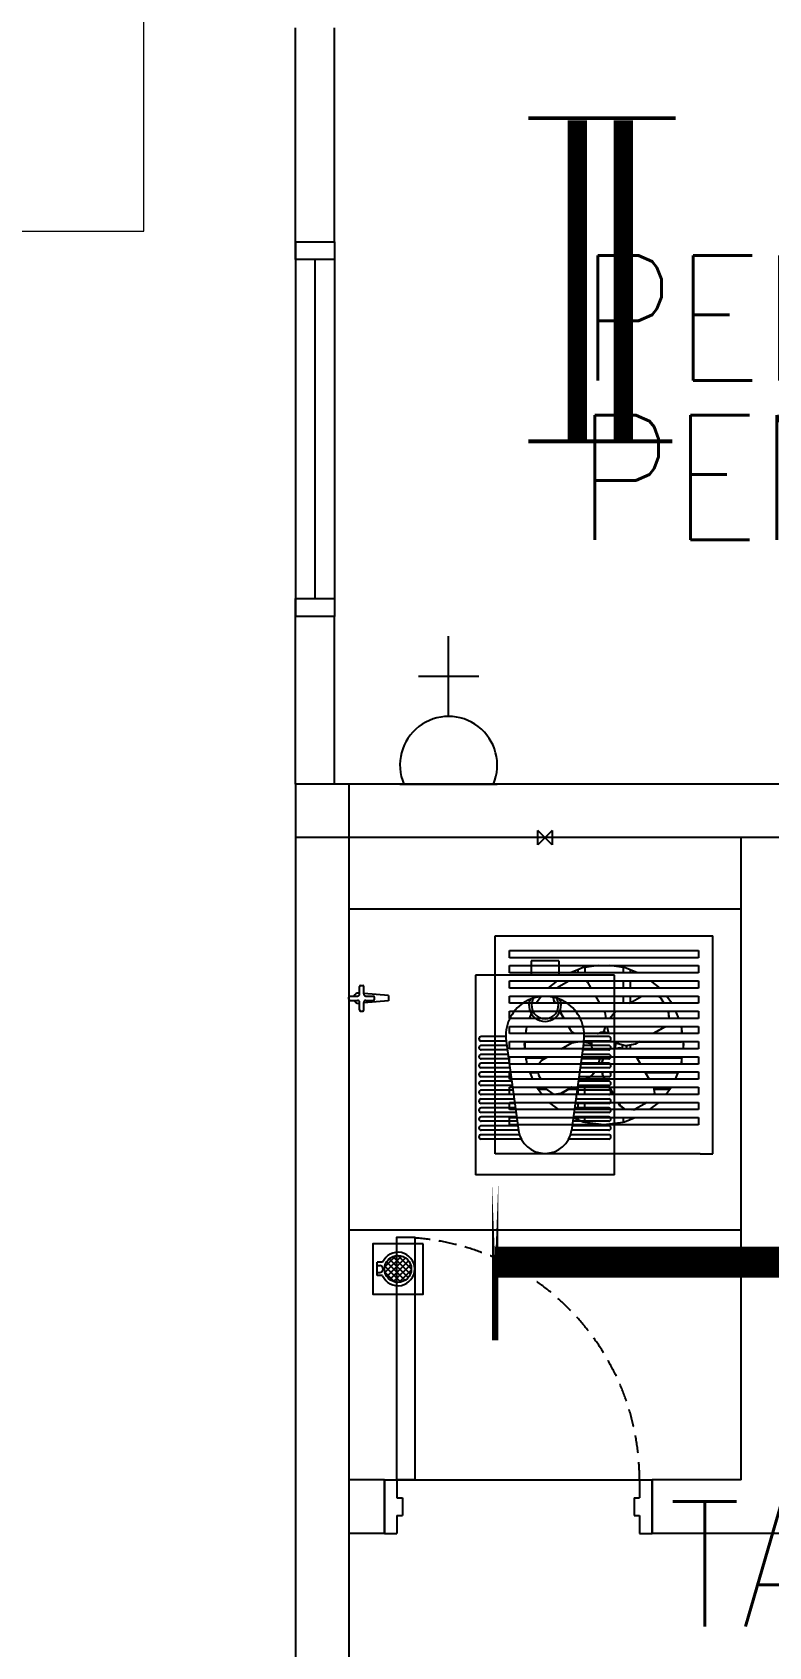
# Model space of a CAD drawing. Header units: inches. Extents: x 16928 to 514628, y -1471 to 241387.
# Drawn here: x 312130 to 314195, y 30888 to 35413 of the extents above; entities that cross this region are included whole.
import ezdxf
from ezdxf.enums import TextEntityAlignment as Align

# ---------------------------------------------------------------- set-up
doc = ezdxf.new("R2010")
doc.units = ezdxf.units.IN
doc.header["$MEASUREMENT"] = 0
doc.linetypes.add('DASHED', pattern=[0.75, 0.5, -0.25])
doc.layers.add('1', color=8, linetype='Continuous', lineweight=9)
doc.layers.add('t3', color=8, linetype='Continuous', lineweight=25)
for name, color, linetype in [('DOOR', 2, 'Continuous'), ('Edges', 7, 'Continuous'), ('ELECT', 6, 'Continuous'), ('FITTING', 8, 'Continuous'), ('FIXT', 8, 'Continuous'), ('LW', 2, 'Continuous'), ('ORIGIN', 8, 'Continuous'), ('partition', 8, 'Continuous'), ('SAN', 8, 'Continuous'), ('SANITARY', 8, 'Continuous'), ('WALL', 1, 'Continuous'), ('WIN', 9, 'Continuous')]:
    doc.layers.add(name, color=color, linetype=linetype)
doc.styles.add('LAILA', font='romans.shx', dxfattribs={"width": 0.85})

# ---------------------------------------------------------------- blocks, each defined once
blk = doc.blocks.new('Dp750')
at = {"layer": 'DOOR', "color": 1}
for p, q in [((0, 150), (0, 0)), ((0, 150), (0, 0)), ((750, 150), (750, 0)), ((750, 150), (750, 0))]:
    blk.add_line(p, q, dxfattribs=at)
at = {"layer": 'DOOR'}
for p, q in [((0, 150), (35, 150)), ((35, 150), (35, 100)), ((715, 150), (750, 150)), ((715, 150), (715, 100)), ((35, 100), (50, 100)), ((50, 100), (50, 50)), ((700, 100), (700, 50)), ((700, 100), (715, 100)), ((35, 50), (50, 50)), ((35, 50), (35, 0)), ((700, 50), (715, 50)), ((715, 50), (715, 0)), ((0, 0), (35, 0)), ((715, 0), (750, 0))]:
    blk.add_line(p, q, dxfattribs=at)
blk.add_lwpolyline([(35, 150), (35, 830), (85, 830), (85, 150)], close=True, dxfattribs=at)
at = {"layer": 'DOOR', "color": 9, "linetype": 'DASHED', "ltscale": 100}
blk.add_arc((35, 150), 680, 360, 85.7833, dxfattribs=at)
blk = doc.blocks.new('TAB')
at = {"layer": 'FIXT'}
for p, q in [((-186, 12.5), (-70, 22.2)), ((-186, -12.5), (-186, 12.5)), ((-120, 5), (-120, -5)), ((-80, 10), (-115, 10)), ((-70, 55), (-70, 20)), ((-55, 60), (-65, 60)), ((-50, 55), (-50, 20)), ((-50, 23.8), (-46, 24.2)), ((-5, 10), (-40, 10)), ((0, 5), (0, -5)), ((-186, -12.5), (-70, -22.2)), ((-80, -10), (-115, -10)), ((-70, -20), (-70, -55)), ((-55, -60), (-65, -60)), ((-50, -20), (-50, -55)), ((-50, -23.8), (-46, -24.2)), ((-5, -10), (-40, -10))]:
    blk.add_line(p, q, dxfattribs=at)
for centre, radius, start, end in [((-115, 5), 5, 90, 180), ((-80, 20), 10, 270, 0), ((-65, 55), 5, 90, 180), ((-55, 55), 5, 0, 90), ((-40, 20), 10, 180, 270), ((-46, 0), 24.2, 24.44334, 90), ((-5, 5), 5, 0, 90), ((-115, -5), 5, 180, 270), ((-80, -20), 10, 0, 90), ((-65, -55), 5, 180, 270), ((-55, -55), 5, 270, 0), ((-40, -20), 10, 90, 180), ((-46, 0), 24.2, 270, 335.55666), ((-5, -5), 5, 270, 0)]:
    blk.add_arc(centre, radius, start, end, dxfattribs=at)
blk = doc.blocks.new('TAP1-P')
at = {"layer": 'FIXT', "rotation": 90}
blk.add_blockref('TAB', (0, 0), dxfattribs=at)
blk = doc.blocks.new('TAP(C)')
at = {"layer": 'WALL', "xscale": -0.599999999973992, "yscale": 0.5999999999767169, "zscale": 0.5999999999999999, "rotation": 269.9999000484524}
blk.add_blockref('TAP1-P', (0, 0), dxfattribs=at)
blk = doc.blocks.new('*X50')
at = {"color": 0}
for p, q in [((89.8532, 61.1977), (89.9009, 61.2454)), ((89.8534, 61.2155), (89.8831, 61.2453)), ((89.9319, 61.2122), (89.8981, 61.2459)), ((89.8892, 61.1665), (89.8524, 61.2033)), ((89.905, 61.1684), (89.8544, 61.219)), ((89.8584, 61.1852), (89.9135, 61.2403)), ((89.9165, 61.1745), (89.8605, 61.2306)), ((89.8666, 61.1757), (89.9229, 61.2321)), ((89.9252, 61.1836), (89.8695, 61.2392)), ((89.8777, 61.1691), (89.9295, 61.221)), ((89.9308, 61.1956), (89.8815, 61.2449)), ((89.8926, 61.1664), (89.9323, 61.2061))]:
    blk.add_line(p, q, dxfattribs=at)
blk = doc.blocks.new('ZPO')
at = {"layer": 'ORIGIN'}
for p, q in [((-20, 20), (-20, -20)), ((-20, 20), (20, -20)), ((-20, -20), (20, 20)), ((20, -20), (20, 20))]:
    blk.add_line(p, q, dxfattribs=at)
blk = doc.blocks.new('*X51')
at = {"color": 0}
for p, q in [((89.8532, 61.1977), (89.9009, 61.2454)), ((89.8534, 61.2155), (89.8831, 61.2453)), ((89.9319, 61.2122), (89.8981, 61.2459)), ((89.8892, 61.1665), (89.8524, 61.2033)), ((89.905, 61.1684), (89.8544, 61.219)), ((89.8584, 61.1852), (89.9135, 61.2403)), ((89.9165, 61.1745), (89.8605, 61.2306)), ((89.8666, 61.1757), (89.9229, 61.2321)), ((89.9252, 61.1836), (89.8695, 61.2392)), ((89.8777, 61.1691), (89.9295, 61.221)), ((89.9308, 61.1956), (89.8815, 61.2449)), ((89.8926, 61.1664), (89.9323, 61.2061))]:
    blk.add_line(p, q, dxfattribs=at)
blk = doc.blocks.new('Exhaust Fan 8-Inch fr')
at = {"layer": 'Edges'}
for p, q in [((-5.906, 7.267), (5.906, 7.267)), ((-5.906, -4.544), (-5.906, 7.267)), ((5.906, -4.544), (5.906, 7.267)), ((-5.118, 6.081), (-5.118, 6.475)), ((-5.118, 6.475), (5.118, 6.475)), ((5.118, 6.475), (5.118, 6.081)), ((5.118, 6.081), (-5.118, 6.081)), ((-5.118, 5.258), (-5.118, 5.651)), ((-5.118, 5.651), (-0.309, 5.651)), ((-1.813, 5.258), (-5.118, 5.258)), ((-1.427, 5.418), (-1.813, 5.258)), ((-1.427, 5.258), (-1.813, 5.258)), ((-1.121, 5.545), (-1.427, 5.418)), ((-1.427, 5.418), (-1.427, 5.258)), ((-1.034, 5.258), (-1.427, 5.258)), ((-1.034, 5.556), (-1.121, 5.545)), ((-0.309, 5.651), (-1.034, 5.556)), ((-1.034, 5.556), (-1.034, 5.258)), ((1.034, 5.258), (-1.034, 5.258)), ((-0.309, 5.651), (0.309, 5.651)), ((1.034, 5.556), (0.309, 5.651)), ((0.309, 5.651), (5.118, 5.651)), ((1.034, 5.556), (1.034, 5.258)), ((1.121, 5.545), (1.034, 5.556)), ((1.427, 5.258), (1.034, 5.258)), ((1.427, 5.418), (1.121, 5.545)), ((1.427, 5.418), (1.427, 5.258)), ((1.813, 5.258), (1.427, 5.418)), ((1.813, 5.258), (1.427, 5.258)), ((5.118, 5.258), (1.813, 5.258)), ((5.118, 5.651), (5.118, 5.258)), ((-5.118, 4.434), (-5.118, 4.828)), ((-5.118, 4.828), (-2.535, 4.828)), ((-3.049, 4.434), (-5.118, 4.434)), ((-2.535, 4.828), (-3.049, 4.434)), ((-2.516, 4.434), (-3.049, 4.434)), ((-2.535, 4.828), (-1.91, 4.828)), ((-2.516, 4.434), (-2.464, 4.508)), ((-2.509, 4.434), (-2.516, 4.434)), ((-2.509, 4.434), (-2.452, 4.515)), ((-0.715, 4.434), (-2.509, 4.434)), ((-2.452, 4.515), (-2.464, 4.508)), ((-2.452, 4.515), (-1.91, 4.828)), ((-1.91, 4.828), (-0.993, 4.828)), ((-0.902, 4.758), (-0.993, 4.828)), ((-0.993, 4.828), (1.034, 4.828)), ((-0.902, 4.758), (-0.715, 4.434)), ((1.034, 4.434), (-0.715, 4.434)), ((1.034, 4.828), (1.034, 4.434)), ((1.034, 4.828), (1.427, 4.828)), ((1.427, 4.434), (1.034, 4.434)), ((1.427, 4.828), (1.427, 4.434)), ((1.427, 4.828), (2.535, 4.828)), ((3.049, 4.434), (1.427, 4.434)), ((3.049, 4.434), (2.535, 4.828)), ((2.535, 4.828), (5.118, 4.828)), ((5.118, 4.434), (3.049, 4.434)), ((5.118, 4.828), (5.118, 4.434)), ((-5.118, 3.611), (-5.118, 4.004)), ((-5.118, 4.004), (-3.384, 4.004)), ((-3.686, 3.611), (-5.118, 3.611)), ((-3.384, 4.004), (-3.686, 3.611)), ((-2.652, 3.611), (-3.686, 3.611)), ((-3.384, 4.004), (-2.749, 4.004)), ((-2.711, 3.714), (-2.749, 4.004)), ((-2.749, 4.004), (-2.736, 4.004)), ((-2.699, 3.72), (-2.736, 4.004)), ((-2.736, 4.004), (-0.467, 4.004)), ((-2.699, 3.72), (-2.711, 3.714)), ((-2.652, 3.611), (-2.711, 3.714)), ((-2.636, 3.611), (-2.699, 3.72)), ((-2.636, 3.611), (-2.652, 3.611)), ((-0.24, 3.611), (-2.636, 3.611)), ((-0.467, 4.004), (-0.24, 3.611)), ((-0.467, 4.004), (1.034, 4.004)), ((1.034, 3.611), (-0.24, 3.611)), ((1.034, 4.004), (1.034, 3.611)), ((1.034, 4.004), (1.427, 4.004)), ((1.37, 3.611), (1.034, 3.611)), ((1.37, 3.611), (1.427, 3.644)), ((3.24, 3.611), (1.37, 3.611)), ((1.427, 4.004), (1.427, 3.644)), ((1.427, 3.644), (2.052, 4.004)), ((1.427, 4.004), (2.052, 4.004)), ((2.052, 4.004), (2.917, 4.004)), ((2.917, 4.004), (3.078, 3.892)), ((2.917, 4.004), (3.384, 4.004)), ((3.078, 3.892), (3.24, 3.611)), ((3.686, 3.611), (3.24, 3.611)), ((3.686, 3.611), (3.384, 4.004)), ((3.384, 4.004), (5.118, 4.004)), ((5.118, 3.611), (3.686, 3.611)), ((5.118, 4.004), (5.118, 3.611)), ((-5.118, 2.787), (-5.118, 3.181)), ((-5.118, 3.181), (-3.894, 3.181)), ((-4.057, 2.787), (-5.118, 2.787)), ((-3.894, 3.181), (-4.057, 2.787)), ((-2.176, 2.787), (-4.057, 2.787)), ((-3.894, 3.181), (-2.403, 3.181)), ((-2.176, 2.787), (-2.403, 3.181)), ((-2.403, 3.181), (-2.388, 3.181)), ((-2.16, 2.787), (-2.388, 3.181)), ((-2.388, 3.181), (0.009, 3.181)), ((-2.16, 2.787), (-2.176, 2.787)), ((0.098, 2.787), (-2.16, 2.787)), ((0.009, 3.181), (0.04, 3.126)), ((0.009, 3.181), (0.639, 3.181)), ((0.04, 3.126), (0.098, 2.787)), ((0.313, 2.787), (0.098, 2.787)), ((0.639, 3.181), (0.313, 2.787)), ((3.537, 2.787), (0.313, 2.787)), ((0.639, 3.181), (3.488, 3.181)), ((3.488, 3.181), (3.505, 3.152)), ((3.488, 3.181), (3.894, 3.181)), ((3.537, 2.787), (3.505, 3.152)), ((3.505, 3.152), (3.512, 3.141)), ((3.543, 2.787), (3.512, 3.141)), ((3.543, 2.787), (3.537, 2.787)), ((4.057, 2.787), (3.543, 2.787)), ((4.057, 2.787), (3.894, 3.181)), ((3.894, 3.181), (5.118, 3.181)), ((5.118, 2.787), (4.057, 2.787)), ((5.118, 3.181), (5.118, 2.787)), ((-5.118, 1.964), (-5.118, 2.357)), ((-5.118, 2.357), (-4.2, 2.357)), ((-4.251, 1.964), (-5.118, 1.964)), ((-4.224, 2.174), (-4.251, 1.964)), ((-4.224, 1.964), (-4.251, 1.964)), ((-4.2, 2.357), (-4.224, 2.174)), ((-4.224, 1.964), (-4.224, 2.174)), ((-1.626, 1.964), (-4.224, 1.964)), ((-4.2, 2.357), (-1.928, 2.357)), ((-1.769, 2.082), (-1.928, 2.357)), ((-1.928, 2.357), (-1.912, 2.357)), ((-1.757, 2.089), (-1.912, 2.357)), ((-1.912, 2.357), (0.067, 2.357)), ((-1.757, 2.089), (-1.769, 2.082)), ((-1.769, 2.082), (-1.626, 1.964)), ((-1.757, 2.089), (-1.606, 1.964)), ((-1.606, 1.964), (-1.626, 1.964)), ((-0.349, 1.964), (-1.606, 1.964)), ((-0.349, 1.964), (-0.328, 1.979)), ((0.313, 1.964), (-0.349, 1.964)), ((-0.328, 1.979), (-0.169, 2.039)), ((-0.169, 2.039), (-0.052, 2.051)), ((-0.001, 2.105), (-0.052, 2.051)), ((-0.052, 2.051), (-0.001, 2.056)), ((0.067, 2.357), (-0.001, 2.105)), ((-0.001, 2.056), (0.167, 2.029)), ((0.067, 2.357), (0.195, 2.357)), ((0.167, 2.029), (0.249, 1.993)), ((0.195, 2.357), (0.177, 2.292)), ((0.177, 2.292), (0.249, 1.993)), ((0.195, 2.357), (3.334, 2.357)), ((0.249, 1.993), (0.313, 1.964)), ((2.667, 1.964), (0.313, 1.964)), ((3.321, 2.341), (2.667, 1.964)), ((2.695, 1.964), (2.667, 1.964)), ((3.328, 2.33), (2.695, 1.964)), ((4.201, 1.964), (2.695, 1.964)), ((3.321, 2.341), (3.334, 2.357)), ((3.321, 2.341), (3.328, 2.33)), ((3.328, 2.33), (3.35, 2.357)), ((3.334, 2.357), (3.35, 2.357)), ((3.35, 2.357), (4.2, 2.357)), ((4.201, 2.343), (4.2, 2.357)), ((4.2, 2.357), (5.118, 2.357)), ((4.201, 2.343), (4.201, 2.334)), ((4.251, 1.964), (4.201, 2.334)), ((4.201, 2.334), (4.201, 1.964)), ((4.251, 1.964), (4.201, 1.964)), ((5.118, 1.964), (4.251, 1.964)), ((5.118, 2.357), (5.118, 1.964)), ((-5.118, 1.14), (-5.118, 1.534)), ((-5.118, 1.534), (-4.308, 1.534)), ((-4.302, 1.14), (-5.118, 1.14)), ((-4.308, 1.534), (-4.331, 1.361)), ((-4.331, 1.361), (-4.302, 1.14)), ((-4.308, 1.534), (-4.291, 1.534)), ((-4.291, 1.14), (-4.302, 1.14)), ((-4.291, 1.534), (-4.291, 1.14)), ((-4.291, 1.534), (-4.224, 1.534)), ((-2.3, 1.14), (-4.291, 1.14)), ((-4.224, 1.534), (-4.224, 1.515)), ((-4.224, 1.534), (-1.427, 1.534)), ((-4.224, 1.515), (-1.431, 1.515)), ((-2.3, 1.14), (-1.742, 1.462)), ((-0.606, 1.14), (-2.3, 1.14)), ((-1.742, 1.462), (-1.431, 1.515)), ((-1.431, 1.515), (-1.427, 1.516)), ((-1.427, 1.534), (-1.427, 1.516)), ((-1.427, 1.516), (-1.32, 1.534)), ((-1.427, 1.534), (-1.32, 1.534)), ((-1.32, 1.534), (-1.142, 1.534)), ((-1.142, 1.534), (-1.099, 1.522)), ((-1.142, 1.534), (-1.097, 1.534)), ((-1.097, 1.534), (-1.099, 1.522)), ((-1.099, 1.522), (-0.72, 1.422)), ((-1.097, 1.534), (-0.651, 1.534)), ((-0.72, 1.422), (-0.662, 1.366)), ((-0.668, 1.427), (-0.651, 1.534)), ((-0.662, 1.366), (-0.668, 1.427)), ((-0.651, 1.258), (-0.662, 1.366)), ((-0.651, 1.534), (0.614, 1.534)), ((-0.606, 1.14), (-0.651, 1.258)), ((0.566, 1.14), (-0.606, 1.14)), ((0.602, 1.221), (0.566, 1.14)), ((0.621, 1.14), (0.566, 1.14)), ((0.629, 1.389), (0.602, 1.221)), ((0.614, 1.534), (0.619, 1.487)), ((0.614, 1.534), (1.923, 1.534)), ((0.668, 1.44), (0.619, 1.487)), ((0.619, 1.487), (0.62, 1.481)), ((0.675, 1.428), (0.62, 1.481)), ((0.62, 1.481), (0.629, 1.389)), ((0.839, 1.193), (0.621, 1.14)), ((1.033, 1.14), (0.621, 1.14)), ((1.159, 1.309), (0.668, 1.44)), ((0.668, 1.44), (0.675, 1.428)), ((1.019, 1.337), (0.675, 1.428)), ((0.994, 1.151), (0.839, 1.193)), ((0.994, 1.151), (1.019, 1.337)), ((1.033, 1.14), (0.994, 1.151)), ((1.166, 1.297), (1.019, 1.337)), ((1.201, 1.14), (1.033, 1.14)), ((1.69, 1.399), (1.159, 1.309)), ((1.159, 1.309), (1.166, 1.297)), ((1.223, 1.307), (1.166, 1.297)), ((1.223, 1.307), (1.201, 1.14)), ((1.427, 1.14), (1.201, 1.14)), ((1.427, 1.342), (1.223, 1.307)), ((1.697, 1.388), (1.427, 1.342)), ((1.427, 1.342), (1.427, 1.14)), ((4.291, 1.14), (1.427, 1.14)), ((1.923, 1.534), (1.69, 1.399)), ((1.69, 1.399), (1.697, 1.388)), ((1.917, 1.515), (1.697, 1.388)), ((1.95, 1.534), (1.917, 1.515)), ((1.917, 1.515), (4.201, 1.515)), ((1.923, 1.534), (1.95, 1.534)), ((1.95, 1.534), (4.201, 1.534)), ((4.201, 1.515), (4.201, 1.534)), ((4.201, 1.534), (4.291, 1.534)), ((4.291, 1.534), (4.291, 1.14)), ((4.291, 1.534), (4.308, 1.534)), ((4.302, 1.14), (4.291, 1.14)), ((4.302, 1.14), (4.331, 1.361)), ((5.118, 1.14), (4.302, 1.14)), ((4.331, 1.361), (4.308, 1.534)), ((4.308, 1.534), (5.118, 1.534)), ((5.118, 1.534), (5.118, 1.14)), ((-5.118, 0.317), (-5.118, 0.71)), ((-5.118, 0.71), (-4.245, 0.71)), ((-4.193, 0.317), (-5.118, 0.317)), ((-4.245, 0.71), (-4.224, 0.549)), ((-4.245, 0.71), (-3.044, 0.71)), ((-4.224, 0.646), (-3.156, 0.646)), ((-4.224, 0.549), (-4.224, 0.646)), ((-4.224, 0.549), (-4.193, 0.317)), ((-3.529, 0.317), (-4.193, 0.317)), ((-3.373, 0.52), (-3.529, 0.317)), ((-0.297, 0.317), (-3.529, 0.317)), ((-3.373, 0.52), (-3.156, 0.646)), ((-3.156, 0.646), (-3.044, 0.71)), ((-3.044, 0.71), (-0.263, 0.71)), ((-0.297, 0.317), (-0.229, 0.57)), ((-0.287, 0.317), (-0.297, 0.317)), ((-0.287, 0.317), (-0.273, 0.37)), ((-0.125, 0.317), (-0.287, 0.317)), ((-0.273, 0.37), (-0.222, 0.558)), ((-0.273, 0.37), (-0.117, 0.349)), ((-0.229, 0.57), (-0.263, 0.71)), ((-0.263, 0.71), (-0.259, 0.71)), ((-0.222, 0.558), (-0.259, 0.71)), ((-0.259, 0.71), (-0.009, 0.71)), ((-0.229, 0.57), (-0.222, 0.558)), ((-0.125, 0.317), (-0.117, 0.349)), ((-0.115, 0.317), (-0.125, 0.317)), ((-0.117, 0.349), (-0.025, 0.694)), ((-0.115, 0.317), (-0.013, 0.701)), ((1.975, 0.317), (-0.115, 0.317)), ((-0.025, 0.694), (-0.009, 0.71)), ((-0.013, 0.701), (-0.025, 0.694)), ((-0.013, 0.701), (-0.004, 0.71)), ((-0.009, 0.71), (-0.004, 0.71)), ((-0.004, 0.71), (1.747, 0.71)), ((1.747, 0.71), (1.785, 0.646)), ((1.747, 0.71), (4.245, 0.71)), ((1.785, 0.646), (4.201, 0.646)), ((1.785, 0.646), (1.975, 0.317)), ((4.193, 0.317), (1.975, 0.317)), ((4.193, 0.317), (4.201, 0.38)), ((5.118, 0.317), (4.193, 0.317)), ((4.201, 0.38), (4.245, 0.71)), ((4.201, 0.646), (4.201, 0.38)), ((4.245, 0.71), (5.118, 0.71)), ((5.118, 0.71), (5.118, 0.317)), ((-5.118, -0.507), (-5.118, -0.113)), ((-5.118, -0.113), (-4.037, -0.113)), ((-3.874, -0.507), (-5.118, -0.507)), ((-4.037, -0.113), (-4.025, -0.142)), ((-4.037, -0.113), (-3.572, -0.113)), ((-4.025, -0.142), (-3.57, -0.142)), ((-4.025, -0.142), (-3.874, -0.507)), ((-3.432, -0.507), (-3.874, -0.507)), ((-3.572, -0.113), (-3.57, -0.142)), ((-3.572, -0.113), (-0.521, -0.113)), ((-3.57, -0.142), (-3.557, -0.291)), ((-3.557, -0.291), (-3.432, -0.507)), ((-1.002, -0.507), (-3.432, -0.507)), ((-0.704, -0.335), (-1.002, -0.507)), ((-0.975, -0.507), (-1.002, -0.507)), ((-0.698, -0.347), (-0.975, -0.507)), ((0.038, -0.507), (-0.975, -0.507)), ((-0.704, -0.335), (-0.521, -0.113)), ((-0.704, -0.335), (-0.698, -0.347)), ((-0.698, -0.347), (-0.504, -0.113)), ((-0.521, -0.113), (-0.504, -0.113)), ((-0.504, -0.113), (-0.102, -0.113)), ((-0.065, -0.327), (-0.102, -0.113)), ((-0.102, -0.113), (-0.089, -0.113)), ((-0.053, -0.32), (-0.089, -0.113)), ((-0.089, -0.113), (2.223, -0.113)), ((-0.053, -0.32), (-0.065, -0.327)), ((0.038, -0.507), (-0.065, -0.327)), ((0.054, -0.507), (-0.053, -0.32)), ((0.054, -0.507), (0.038, -0.507)), ((2.45, -0.507), (0.054, -0.507)), ((2.223, -0.113), (2.239, -0.142)), ((2.223, -0.113), (4.037, -0.113)), ((2.239, -0.142), (4.025, -0.142)), ((2.239, -0.142), (2.45, -0.507)), ((3.874, -0.507), (2.45, -0.507)), ((3.874, -0.507), (4.025, -0.142)), ((5.118, -0.507), (3.874, -0.507)), ((4.025, -0.142), (4.037, -0.113)), ((4.037, -0.113), (5.118, -0.113)), ((5.118, -0.113), (5.118, -0.507)), ((-5.118, -1.33), (-5.118, -0.937)), ((-5.118, -0.937), (-3.649, -0.937)), ((-3.347, -1.33), (-5.118, -1.33)), ((-3.649, -0.937), (-3.566, -1.044)), ((-3.649, -0.937), (-3.184, -0.937)), ((-3.566, -1.044), (-3.12, -1.044)), ((-3.566, -1.044), (-3.347, -1.33)), ((-2.711, -1.33), (-3.347, -1.33)), ((-3.13, -1.03), (-3.184, -0.937)), ((-3.184, -0.937), (-1.746, -0.937)), ((-2.708, -1.326), (-3.13, -1.03)), ((-3.13, -1.03), (-3.123, -1.042)), ((-3.12, -1.044), (-3.123, -1.042)), ((-2.711, -1.33), (-3.12, -1.044)), ((-2.705, -1.33), (-2.711, -1.33)), ((-2.336, -1.277), (-2.708, -1.326)), ((-2.708, -1.326), (-2.705, -1.33)), ((-2.645, -1.33), (-2.705, -1.33)), ((-2.329, -1.289), (-2.645, -1.33)), ((-1.427, -1.33), (-2.645, -1.33)), ((-1.746, -0.937), (-2.336, -1.277)), ((-2.336, -1.277), (-2.329, -1.289)), ((-1.905, -1.044), (-2.329, -1.289)), ((-1.719, -0.937), (-1.905, -1.044)), ((-1.905, -1.044), (-1.427, -1.044)), ((-1.746, -0.937), (-1.719, -0.937)), ((-1.719, -0.937), (-1.427, -0.937)), ((-1.427, -0.937), (-1.427, -1.044)), ((-1.427, -0.937), (-1.034, -0.937)), ((-1.427, -1.044), (-1.427, -1.33)), ((-1.034, -1.33), (-1.427, -1.33)), ((-1.034, -1.33), (-1.034, -0.937)), ((-1.034, -0.937), (0.286, -0.937)), ((0.514, -1.33), (-1.034, -1.33)), ((0.514, -1.33), (0.286, -0.937)), ((0.286, -0.937), (0.302, -0.937)), ((0.53, -1.33), (0.302, -0.937)), ((0.302, -0.937), (2.688, -0.937)), ((0.53, -1.33), (0.514, -1.33)), ((2.704, -1.33), (0.53, -1.33)), ((2.688, -0.937), (2.703, -1.044)), ((2.688, -0.937), (3.649, -0.937)), ((2.703, -1.044), (3.566, -1.044)), ((2.703, -1.044), (2.734, -1.286)), ((2.734, -1.286), (2.704, -1.33)), ((3.347, -1.33), (2.704, -1.33)), ((3.347, -1.33), (3.566, -1.044)), ((5.118, -1.33), (3.347, -1.33)), ((3.566, -1.044), (3.649, -0.937)), ((3.649, -0.937), (5.118, -0.937)), ((5.118, -0.937), (5.118, -1.33)), ((-5.118, -2.154), (-5.118, -1.76)), ((-5.118, -1.76), (-2.985, -1.76)), ((-2.472, -2.154), (-5.118, -2.154)), ((-5.118, -2.977), (-5.118, -2.583)), ((-5.118, -2.583), (-1.696, -2.583)), ((-2.985, -1.76), (-2.472, -2.154)), ((-2.985, -1.76), (-1.427, -1.76)), ((-1.427, -2.154), (-2.472, -2.154)), ((-1.696, -2.583), (-1.427, -2.695)), ((-1.696, -2.583), (-1.427, -2.583)), ((-1.427, -1.76), (-1.427, -2.154)), ((-1.427, -1.76), (-1.034, -1.76)), ((-1.034, -2.154), (-1.427, -2.154)), ((-1.427, -2.583), (-1.427, -2.695)), ((-1.427, -2.583), (-1.034, -2.583)), ((-1.034, -2.154), (-1.034, -1.76)), ((-1.034, -1.76), (0.762, -1.76)), ((1.034, -2.154), (-1.034, -2.154)), ((-1.034, -2.833), (-1.034, -2.583)), ((-1.034, -2.583), (1.034, -2.583)), ((0.877, -1.959), (0.762, -1.76)), ((0.762, -1.76), (0.778, -1.76)), ((0.888, -1.952), (0.778, -1.76)), ((0.778, -1.76), (2.35, -1.76)), ((0.888, -1.952), (0.877, -1.959)), ((0.877, -1.959), (1.034, -2.079)), ((0.888, -1.952), (1.152, -2.154)), ((1.034, -2.079), (1.034, -2.154)), ((1.034, -2.079), (1.131, -2.154)), ((1.131, -2.154), (1.034, -2.154)), ((1.034, -2.583), (1.034, -2.833)), ((1.034, -2.583), (1.427, -2.583)), ((1.152, -2.154), (1.131, -2.154)), ((1.489, -2.154), (1.152, -2.154)), ((1.427, -2.583), (1.427, -2.695)), ((1.427, -2.695), (1.696, -2.583)), ((1.427, -2.583), (1.696, -2.583)), ((1.489, -2.154), (1.699, -2.135)), ((1.556, -2.154), (1.489, -2.154)), ((1.556, -2.154), (1.688, -2.142)), ((2.472, -2.154), (1.556, -2.154)), ((1.699, -2.135), (1.688, -2.142)), ((1.696, -2.583), (5.118, -2.583)), ((2.35, -1.76), (1.699, -2.135)), ((2.35, -1.76), (2.985, -1.76)), ((2.472, -2.154), (2.985, -1.76)), ((5.118, -2.154), (2.472, -2.154)), ((2.985, -1.76), (5.118, -1.76)), ((5.118, -1.76), (5.118, -2.154)), ((5.118, -2.583), (5.118, -2.977)), ((5.118, -2.977), (-5.118, -2.977)), ((-1.427, -2.695), (-1.121, -2.822)), ((-1.121, -2.822), (-1.034, -2.833)), ((-1.034, -2.833), (0, -2.969)), ((0, -2.969), (1.034, -2.833)), ((1.034, -2.833), (1.121, -2.822)), ((1.121, -2.822), (1.427, -2.695)), ((5.21, -4.544), (-5.906, -4.544)), ((5.21, -4.544), (5.724, -4.544)), ((5.724, -4.544), (5.906, -4.544))]:
    blk.add_line(p, q, dxfattribs=at)
blk = doc.blocks.new('Exhaust Fan 15TGQZ')
at = {"xscale": 51.69785126039847, "yscale": 51.69785126039847, "zscale": 51.69785126039847}
blk.add_blockref('Exhaust Fan 8-Inch fr', (-310.2, -400.5), dxfattribs=at)

msp = doc.modelspace()

# ---------------------------------------------------------------- linework, layer by layer
at = {"layer": '1'}
msp.add_lwpolyline([(309442.5, 37855.5), (309442.5, 34855.5), (312442.5, 34855.5), (312442.5, 37855.5)], close=True, dxfattribs=at)
at = {"layer": 'ELECT', "color": 6}
for p, q in [((313297.2, 33495.3), (313297.2, 33720.3)), ((313212.8, 33607.8), (313381.6, 33607.8)), ((313160.8, 33305.5), (313433.6, 33305.5))]:
    msp.add_line(p, q, dxfattribs=at)
msp.add_arc((313297.2, 33358.9), 136.4, 336.9763, 203.0237, dxfattribs=at)
at = {"layer": 'FITTING', "color": 3}
for points, const_width in [([(313520.4, 35171.9), (313805.5, 35171.9)], 10.9), ([(313658, 34266), (313658, 35166)], 54.6), ([(313659.1, 35171.9), (313934.3, 35171.9)], 10.9), ([(313786.9, 34266), (313786.9, 35166)], 54.6), ([(313520.4, 34266), (313795.6, 34266)], 10.9), ([(313649.3, 34266), (313924.5, 34266)], 10.9), ([(313427.7, 31965.6), (314469, 31965.6)], 86.8)]:
    msp.add_lwpolyline(points, dxfattribs=dict(at, const_width=const_width))
at = {"layer": 'FITTING', "color": 3, "const_width": 17.4}
msp.add_lwpolyline([(313427.7, 32184.3), (313427.7, 31746.9)], close=True, dxfattribs=at)
at = {"layer": 'LW'}
for p, q in [((314117.5, 32955.5), (313017.5, 32955.5)), ((314117.5, 32955.5), (313017.5, 32955.5)), ((314117.5, 32055.5), (313017.5, 32055.5)), ((314117.5, 32055.5), (313017.5, 32055.5)), ((313117.5, 31355.5), (313867.5, 31355.5)), ((313117.5, 31355.5), (313867.5, 31355.5)), ((313867.5, 31205.5), (313867.5, 31355.5)), ((313867.5, 31205.5), (313867.5, 31355.5))]:
    msp.add_line(p, q, dxfattribs=at)
at = {"layer": 'partition'}
for p, q in [((312867.5, 34825.5), (312867.5, 35425.5)), ((312977.5, 34825.5), (312977.5, 35425.5)), ((312867.5, 34825.5), (312977.5, 34825.5)), ((312977.5, 33775.5), (312867.5, 33775.5)), ((312867.5, 33305.5), (312867.5, 33775.5)), ((312977.5, 33305.5), (312977.5, 33775.5))]:
    msp.add_line(p, q, dxfattribs=at)
at = {"layer": 'SAN'}
for p, q in [((313606.5, 32810.5), (313528.5, 32810.5)), ((313528.5, 32810.5), (313528.5, 32770.5)), ((313606.5, 32810.5), (313528.5, 32810.5)), ((313528.5, 32810.5), (313528.5, 32770.5)), ((313606.5, 32810.5), (313606.5, 32770.5)), ((313606.5, 32810.5), (313606.5, 32770.5)), ((313762.5, 32770.5), (313372.5, 32770.5)), ((313372.5, 32770.5), (313372.5, 32210.5)), ((313762.5, 32770.5), (313372.5, 32770.5)), ((313372.5, 32770.5), (313372.5, 32210.5)), ((313762.5, 32210.5), (313762.5, 32770.5)), ((313762.5, 32210.5), (313762.5, 32770.5)), ((313457.5, 32598), (313388.7, 32598)), ((313457.5, 32598), (313388.7, 32598)), ((313458.5, 32585.5), (313388.7, 32585.5)), ((313458.5, 32585.5), (313388.7, 32585.5)), ((313458.5, 32585.4), (313493.2, 32335.2)), ((313458.5, 32585.4), (313493.2, 32335.2)), ((313676.4, 32585.4), (313641.7, 32335.2)), ((313676.4, 32585.4), (313641.7, 32335.2)), ((313746.2, 32585.5), (313676.4, 32585.5)), ((313746.2, 32585.5), (313676.4, 32585.5)), ((313746.2, 32598), (313677.4, 32598)), ((313746.2, 32598), (313677.4, 32598)), ((313460.2, 32573), (313388.7, 32573)), ((313460.2, 32573), (313388.7, 32573)), ((313461.9, 32560.5), (313388.7, 32560.5)), ((313461.9, 32560.5), (313388.7, 32560.5)), ((313463.7, 32548), (313388.7, 32548)), ((313463.7, 32548), (313388.7, 32548)), ((313465.4, 32535.5), (313388.7, 32535.5)), ((313465.4, 32535.5), (313388.7, 32535.5)), ((313746.2, 32535.5), (313669.5, 32535.5)), ((313746.2, 32535.5), (313669.5, 32535.5)), ((313746.2, 32548), (313671.2, 32548)), ((313746.2, 32548), (313671.2, 32548)), ((313746.2, 32560.5), (313673, 32560.5)), ((313746.2, 32560.5), (313673, 32560.5)), ((313746.2, 32573), (313674.7, 32573)), ((313746.2, 32573), (313674.7, 32573)), ((313467.1, 32523), (313388.7, 32523)), ((313467.1, 32523), (313388.7, 32523)), ((313468.9, 32510.5), (313388.7, 32510.5)), ((313468.9, 32510.5), (313388.7, 32510.5)), ((313470.6, 32498), (313388.7, 32498)), ((313470.6, 32498), (313388.7, 32498)), ((313746.2, 32498), (313664.3, 32498)), ((313746.2, 32498), (313664.3, 32498)), ((313746.2, 32510.5), (313666, 32510.5)), ((313746.2, 32510.5), (313666, 32510.5)), ((313746.2, 32523), (313667.8, 32523)), ((313746.2, 32523), (313667.8, 32523)), ((313472.3, 32485.5), (313388.7, 32485.5)), ((313472.3, 32485.5), (313388.7, 32485.5)), ((313474.1, 32473), (313388.7, 32473)), ((313474.1, 32473), (313388.7, 32473)), ((313475.8, 32460.5), (313388.7, 32460.5)), ((313475.8, 32460.5), (313388.7, 32460.5)), ((313477.5, 32448), (313388.7, 32448)), ((313477.5, 32448), (313388.7, 32448)), ((313746.2, 32448), (313657.4, 32448)), ((313746.2, 32448), (313657.4, 32448)), ((313746.2, 32460.5), (313659.1, 32460.5)), ((313746.2, 32460.5), (313659.1, 32460.5)), ((313746.2, 32473), (313660.8, 32473)), ((313746.2, 32473), (313660.8, 32473)), ((313746.2, 32485.5), (313662.6, 32485.5)), ((313746.2, 32485.5), (313662.6, 32485.5)), ((313479.3, 32435.5), (313388.7, 32435.5)), ((313479.3, 32435.5), (313388.7, 32435.5)), ((313481, 32423), (313388.7, 32423)), ((313481, 32423), (313388.7, 32423)), ((313482.7, 32410.5), (313388.7, 32410.5)), ((313482.7, 32410.5), (313388.7, 32410.5)), ((313484.5, 32398), (313388.7, 32398)), ((313484.5, 32398), (313388.7, 32398)), ((313746.2, 32398), (313650.4, 32398)), ((313746.2, 32398), (313650.4, 32398)), ((313746.2, 32410.5), (313652.2, 32410.5)), ((313746.2, 32410.5), (313652.2, 32410.5)), ((313746.2, 32423), (313653.9, 32423)), ((313746.2, 32423), (313653.9, 32423)), ((313746.2, 32435.5), (313655.6, 32435.5)), ((313746.2, 32435.5), (313655.6, 32435.5)), ((313486.2, 32385.5), (313388.7, 32385.5)), ((313486.2, 32385.5), (313388.7, 32385.5)), ((313487.9, 32373), (313388.7, 32373)), ((313487.9, 32373), (313388.7, 32373)), ((313489.7, 32360.5), (313388.7, 32360.5)), ((313489.7, 32360.5), (313388.7, 32360.5)), ((313746.2, 32360.5), (313645.2, 32360.5)), ((313746.2, 32360.5), (313645.2, 32360.5)), ((313746.2, 32373), (313647, 32373)), ((313746.2, 32373), (313647, 32373)), ((313746.2, 32385.5), (313648.7, 32385.5)), ((313746.2, 32385.5), (313648.7, 32385.5)), ((313491.4, 32348), (313388.7, 32348)), ((313491.4, 32348), (313388.7, 32348)), ((313493.1, 32335.5), (313388.7, 32335.5)), ((313493.1, 32335.5), (313388.7, 32335.5)), ((313495.9, 32323), (313388.7, 32323)), ((313495.9, 32323), (313388.7, 32323)), ((313501.1, 32310.5), (313388.7, 32310.5)), ((313501.1, 32310.5), (313388.7, 32310.5)), ((313746.2, 32310.5), (313633.8, 32310.5)), ((313746.2, 32310.5), (313633.8, 32310.5)), ((313746.2, 32323), (313639, 32323)), ((313746.2, 32323), (313639, 32323)), ((313746.2, 32335.5), (313641.8, 32335.5)), ((313746.2, 32335.5), (313641.8, 32335.5)), ((313746.2, 32348), (313643.5, 32348)), ((313746.2, 32348), (313643.5, 32348)), ((313762.5, 32210.5), (313372.5, 32210.5)), ((313762.5, 32210.5), (313372.5, 32210.5)), ((313097.1, 31927.9), (313097.1, 31965.4)), ((313112.3, 31965.4), (313097.1, 31965.4)), ((313097.1, 31927.9), (313097.1, 31965.4)), ((313112.3, 31965.4), (313097.1, 31965.4)), ((313097.1, 31956), (313104, 31956)), ((313097.1, 31956), (313104, 31956)), ((313097.1, 31937.2), (313104, 31937.2)), ((313097.1, 31937.2), (313104, 31937.2)), ((313112.3, 31927.9), (313097.1, 31927.9)), ((313112.3, 31927.9), (313097.1, 31927.9))]:
    msp.add_line(p, q, dxfattribs=at)
msp.add_lwpolyline([(313225.5, 32016.9), (313084.9, 32016.9), (313084.9, 31876.3), (313225.5, 31876.3)], close=True, dxfattribs=at)
msp.add_lwpolyline([(313225.5, 32016.9), (313084.9, 32016.9), (313084.9, 31876.3), (313225.5, 31876.3)], close=True, dxfattribs=at)
msp.add_circle((313155.2, 31946.6), 37.5, dxfattribs=at)
msp.add_circle((313155.2, 31946.6), 37.5, dxfattribs=at)
for centre, radius, start, end in [((313567.5, 32600.5), 110, 352.111, 187.889), ((313567.5, 32600.5), 110, 352.111, 187.889), ((313567.5, 32685.5), 45, 158.1271, 21.8729), ((313567.5, 32685.5), 45, 158.1271, 21.8729), ((313567.5, 32685.5), 37.5, 147.0356, 32.9644), ((313567.5, 32685.5), 37.5, 147.0356, 32.9644), ((313388.7, 32591.8), 6.25, 90, 270), ((313388.7, 32591.8), 6.25, 90, 270), ((313746.2, 32591.8), 6.25, 270, 90), ((313746.2, 32591.8), 6.25, 270, 90), ((313388.7, 32566.8), 6.25, 90, 270), ((313388.7, 32566.8), 6.25, 90, 270), ((313388.7, 32541.8), 6.25, 90, 270), ((313388.7, 32541.8), 6.25, 90, 270), ((313746.2, 32566.8), 6.25, 270, 90), ((313746.2, 32566.8), 6.25, 270, 90), ((313746.2, 32541.8), 6.25, 270, 90), ((313746.2, 32541.8), 6.25, 270, 90), ((313388.7, 32516.8), 6.25, 90, 270), ((313388.7, 32516.8), 6.25, 90, 270), ((313388.7, 32491.8), 6.25, 90, 270), ((313388.7, 32491.8), 6.25, 90, 270), ((313746.2, 32516.8), 6.25, 270, 90), ((313746.2, 32516.8), 6.25, 270, 90), ((313746.2, 32491.8), 6.25, 270, 90), ((313746.2, 32491.8), 6.25, 270, 90), ((313388.7, 32466.8), 6.25, 90, 270), ((313388.7, 32466.8), 6.25, 90, 270), ((313388.7, 32441.8), 6.25, 90, 270), ((313388.7, 32441.8), 6.25, 90, 270), ((313746.2, 32466.8), 6.25, 270, 90), ((313746.2, 32466.8), 6.25, 270, 90), ((313746.2, 32441.8), 6.25, 270, 90), ((313746.2, 32441.8), 6.25, 270, 90), ((313388.7, 32416.8), 6.25, 90, 270), ((313388.7, 32416.8), 6.25, 90, 270), ((313388.7, 32391.8), 6.25, 90, 270), ((313388.7, 32391.8), 6.25, 90, 270), ((313746.2, 32416.8), 6.25, 270, 90), ((313746.2, 32416.8), 6.25, 270, 90), ((313746.2, 32391.8), 6.25, 270, 90), ((313746.2, 32391.8), 6.25, 270, 90), ((313388.7, 32366.8), 6.25, 90, 270), ((313388.7, 32366.8), 6.25, 90, 270), ((313746.2, 32366.8), 6.25, 270, 90), ((313746.2, 32366.8), 6.25, 270, 90), ((313388.7, 32341.8), 6.25, 90, 270), ((313388.7, 32341.8), 6.25, 90, 270), ((313388.7, 32316.8), 6.25, 90, 270), ((313388.7, 32316.8), 6.25, 90, 270), ((313567.5, 32345.5), 75, 187.889, 352.111), ((313567.5, 32345.5), 75, 187.889, 352.111), ((313746.2, 32341.8), 6.25, 270, 90), ((313746.2, 32341.8), 6.25, 270, 90), ((313746.2, 32316.8), 6.25, 270, 90), ((313746.2, 32316.8), 6.25, 270, 90), ((313155.2, 31946.6), 46.9, 203.5783, 156.4219), ((313155.2, 31946.6), 46.9, 203.5783, 156.4219), ((313104, 31946.6), 9.38, 270.0001, 90.0001), ((313104, 31946.6), 9.38, 270.0001, 90.0001)]:
    msp.add_arc(centre, radius, start, end, dxfattribs=at)
at = {"layer": 'WALL'}
for p, q in [((312867.5, 33305.5), (312867.5, 29130.5)), ((316867.5, 33305.5), (312867.5, 33305.5)), ((312867.5, 33305.5), (312867.5, 29130.5)), ((316867.5, 33305.5), (312867.5, 33305.5)), ((313017.5, 33305.5), (313017.5, 29130.5)), ((313017.5, 33305.5), (313017.5, 29130.5)), ((320292.5, 33155.5), (312867.5, 33155.5)), ((320292.5, 33155.5), (312867.5, 33155.5)), ((314117.5, 31355.5), (314117.5, 33155.5)), ((314117.5, 31355.5), (314117.5, 33155.5)), ((313117.5, 31355.5), (313017.5, 31355.5)), ((313117.5, 31355.5), (313017.5, 31355.5)), ((313117.5, 31205.5), (313117.5, 31355.5)), ((313117.5, 31205.5), (313117.5, 31355.5)), ((313867.5, 31355.5), (313867.5, 31205.5)), ((313867.5, 31205.5), (313867.5, 31355.5)), ((314117.5, 31355.5), (313867.5, 31355.5)), ((313867.5, 31355.5), (313867.5, 31205.5)), ((313867.5, 31205.5), (313867.5, 31355.5)), ((314117.5, 31355.5), (313867.5, 31355.5)), ((313117.5, 31205.5), (313017.5, 31205.5)), ((313117.5, 31205.5), (313017.5, 31205.5)), ((314367.5, 31205.5), (313867.5, 31205.5)), ((314367.5, 31205.5), (313867.5, 31205.5))]:
    msp.add_line(p, q, dxfattribs=at)
at = {"layer": 'WIN'}
for p, q in [((312867.5, 34825.5), (312867.5, 33775.5)), ((312977.5, 34825.5), (312977.5, 33775.5)), ((312922.5, 34775.5), (312922.5, 33825.5))]:
    msp.add_line(p, q, dxfattribs=at)
for points in [[(312977.5, 34775.5), (312867.5, 34775.5), (312867.5, 34825.5), (312977.5, 34825.5)], [(312977.5, 33775.5), (312867.5, 33775.5), (312867.5, 33825.5), (312977.5, 33825.5)]]:
    msp.add_lwpolyline(points, close=True, dxfattribs=at)

# ---------------------------------------------------------------- block references
msp.add_blockref('Exhaust Fan 15TGQZ', (314043.1, 32905.1))
at = {"layer": 'DOOR'}
msp.add_blockref('Dp750', (313117.5, 31205.5), dxfattribs=at)
msp.add_blockref('Dp750', (313117.5, 31205.5), dxfattribs=at)
at = {"layer": 'SAN', "extrusion": (0, 0, -1), "zscale": -1}
msp.add_blockref('ZPO', (-313567.5, 33155.5), dxfattribs=at)
msp.add_blockref('ZPO', (-313567.5, 33155.5), dxfattribs=at)
at = {"layer": 'SAN', "extrusion": (0, 0, -1), "xscale": -937.4999999997331, "yscale": 937.5, "zscale": -937.4999999997331, "rotation": 269.9998798480933}
for name in ['*X50', '*X51']:
    msp.add_blockref(name, (-370536.1, -52327.3), dxfattribs=at)
at = {"layer": 'SANITARY', "xscale": -1}
msp.add_blockref('TAP(C)', (313017.5, 32705.5), dxfattribs=at)
msp.add_blockref('TAP(C)', (313017.5, 32705.5), dxfattribs=at)

# ---------------------------------------------------------------- texts
at = {"layer": 't3', "style": 'LAILA', "width": 0.85}
for s, p in [('PENOLONG', (313664.2, 34787.1)), ('PENDAFTAR-2', (313656.4, 34339.8)), ('TANDAS', (313913.2, 31295.1))]:
    msp.add_text(s, height=350, dxfattribs=at).set_placement(p, align=Align.TOP_LEFT)

doc.saveas('drawing.dxf')
